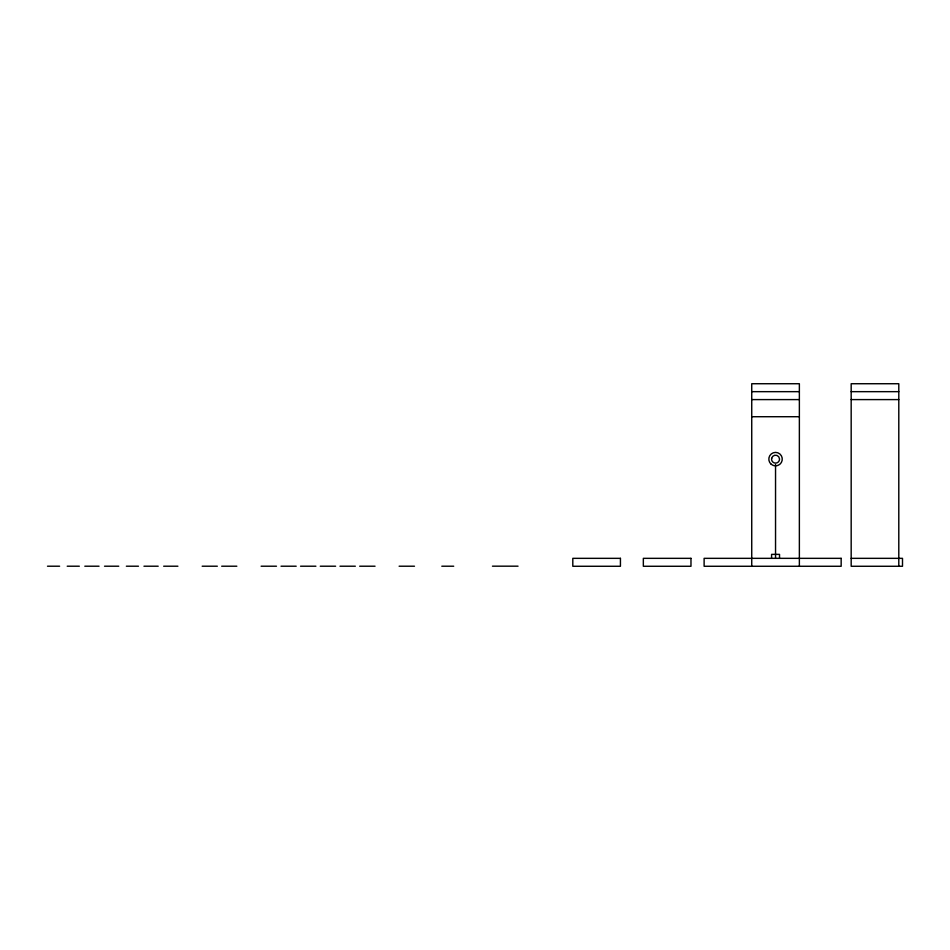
<?xml version="1.0" encoding="UTF-8"?>
<svg xmlns="http://www.w3.org/2000/svg" width="950" height="950" viewBox="0 0 950 950"><rect width="100%" height="100%" fill="white"/><g stroke="black" fill="none" stroke-linecap="round" stroke-linejoin="round"><path stroke-width="1.43" d="M751.735 391.661L799.366 391.661M851.176 391.661L898.795 391.661M751.735 399.594L799.366 399.594M851.176 399.594L898.795 399.594M751.735 416.718L799.366 416.718M851.176 558.339L902.5 558.339L902.5 566.271L851.176 566.271L851.176 383.729L898.795 383.729L898.795 566.271M47.5 566.212L59.613 566.212M67.213 566.212L79.325 566.212M84.811 566.212L99.038 566.212M104.524 566.212L118.762 566.212M126.362 566.212L138.474 566.212M143.961 566.212L158.187 566.212M163.673 566.212L177.899 566.212M202.172 566.212L217.324 566.212M221.694 566.212L236.835 566.212M261.119 566.212L276.474 566.212M281.022 566.212L296.186 566.212M300.556 566.212L315.899 566.212M320.269 566.212L335.611 566.212M339.981 566.212L355.324 566.212M359.694 566.212L375.036 566.212M399.119 566.212L414.473 566.212M441.809 566.212L453.696 566.212M492.456 566.176L518.035 566.176M799.366 566.271L799.366 383.729L751.735 383.729L751.735 566.271M779.523 558.339L779.523 554.372L771.578 554.372L771.578 558.339M775.544 464.538L775.544 558.339M771.661 458.363L771.59 459.396A3.966 3.966 0 0 0 774.784 463.018L775.818 463.089A3.966 3.966 0 0 0 779.439 459.895L779.511 458.862A3.966 3.966 0 0 0 771.661 458.363M620.433 558.339L572.803 558.339L572.803 566.271L620.433 566.271L620.433 558.339M690.971 558.339L643.34 558.339L643.34 566.271L690.971 566.271L690.971 558.339M841.166 558.339L704.116 558.339L704.116 566.271L841.166 566.271L841.154 558.339M771.198 464.253A6.721 6.721 0 0 0 782.159 460.334A6.721 6.721 0 0 0 773.288 452.794A6.721 6.721 0 0 0 771.198 464.253"/></g></svg>
